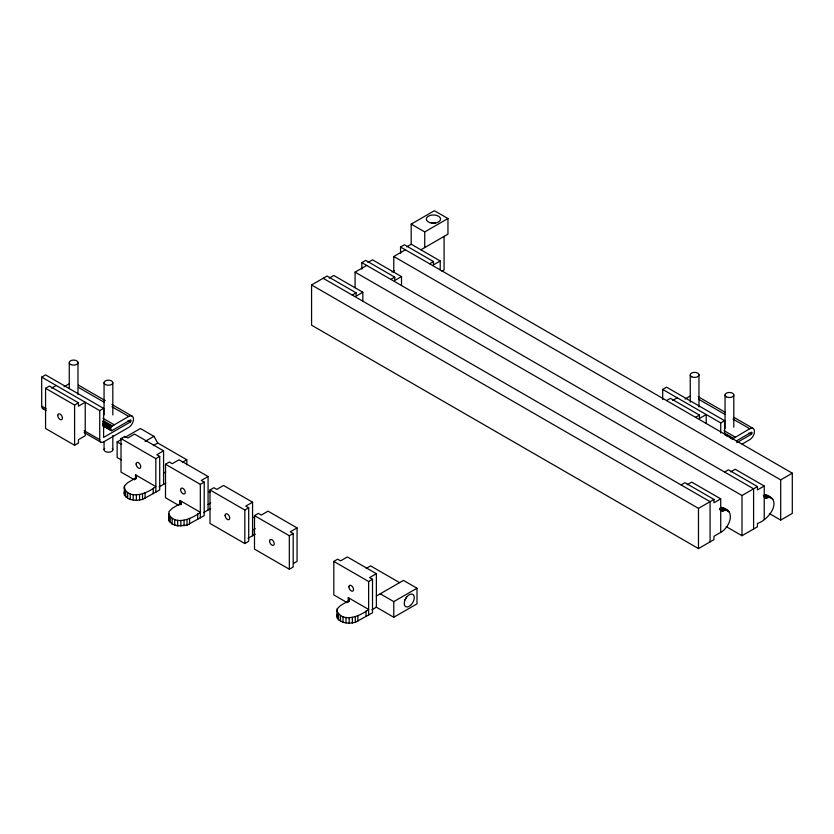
<?xml version="1.0" encoding="UTF-8"?>
<svg xmlns="http://www.w3.org/2000/svg" width="834" height="834" viewBox="0 0 834 834"><rect width="100%" height="100%" fill="white"/><g stroke="black" fill="none" stroke-linecap="round" stroke-linejoin="round"><path stroke-width="1.25" d="M43.639 408.921A5.473 3.159 -60 0 1 41.7 406.168L41.7 377.124L45.568 374.893L103.604 408.399L103.604 437.443L130.208 422.077A1.23 0.709 -60 0 0 131.074 420.576A1.23 0.709 -60 0 0 130.208 420.075L112.309 430.407C109.306 431.616 110.369 426.549 112.309 425.934L128.759 416.437A6.703 3.868 -60 0 1 133.492 419.179A6.703 3.868 -60 0 1 128.759 427.383L103.604 441.905A5.473 3.159 -60 0 1 99.736 439.674L84.14 430.667M163.579 484.346L163.579 450.84L156.802 454.749L159.711 456.427L159.711 489.933L142.531 499.483L136.369 500.431L130.219 499.483L127.665 498.346L124.475 495.167L124.475 485.899L127.665 482.719L136.057 477.757L136.567 476.266L135.504 474.838L135.504 479.31M124.058 493.321L124.475 491.487M208.073 510.033L208.073 476.527L201.296 480.436L204.205 482.115L204.205 515.62L187.024 525.17L177.673 525.879L172.158 524.044L168.968 520.854L168.968 511.586L172.158 508.406L180.551 503.444L181.061 501.953L179.998 500.525L179.998 503.882M168.551 519.009L168.968 517.174M371.86 609.81L376.374 607.204L376.374 573.698L369.608 577.608L372.506 579.286L372.506 612.792L355.326 622.341L349.165 623.29L343.014 622.341L338.51 619.735L337.28 618.025L337.28 608.757L340.46 605.578L348.852 600.616L349.373 599.125L348.299 597.697L348.299 602.169M336.853 616.18L337.28 614.345M742.083 444.095L749.745 439.674A6.703 3.868 -60 0 0 754.478 431.459A6.703 3.868 -60 0 0 749.745 428.728L732.325 439.08L730.094 437.787M726.195 526.598L741.989 535.72L757.46 526.786L757.46 523.429C768.958 519.989 783.97 499.17 764.83 494.541L772.857 499.18M45.568 388.3L49.435 386.059L78.459 402.812L78.459 406.168L85.224 402.259L85.224 435.765L78.459 439.674L78.459 443.021L74.591 445.262L45.568 428.499L45.568 388.3L74.591 405.053L78.459 402.812M51.698 388.112L56.212 385.506M64.02 386.799L69.597 383.577M411.193 244.539L411.193 224.117L434.41 210.71L447.952 218.529L447.952 234.166L420.868 249.804M720.722 532.373L713.956 536.283L713.956 539.64L698.475 548.574L311.572 325.187L311.572 284.978L327.043 276.044L356.066 292.797L356.066 296.153L362.832 292.244L362.832 301.262M41.7 377.124L99.736 410.63L103.604 408.399M329.305 278.097L333.819 275.491L362.832 292.244M361.852 269.121L361.852 262.637L365.719 260.406L394.743 277.159L394.743 280.505L401.508 276.596L401.508 285.614M367.982 262.449L372.496 259.843L401.508 276.596M355.086 287.699L355.086 272.134L366.689 265.431M411.193 224.117L424.735 231.925L447.952 218.529M400.56 253.494L400.56 247.01L404.427 244.779L433.44 261.532L433.44 264.878L440.216 260.969L440.216 269.987M406.679 246.822L411.193 244.216L440.216 260.969M393.784 272.061L393.784 256.497L405.397 249.804M352.198 295.038L356.066 292.797M392.032 272.009L394.242 270.727M390.865 279.39L394.743 277.159M134.493 479.842L121.013 472.065L121.013 438.559L124.881 436.318L127.79 437.996L134.555 434.087L163.579 450.84M121.566 460.097L117.146 457.543L117.146 441.905L122.671 438.715M124.881 437.443L140.362 428.499L153.904 436.318L157.772 443.021L186.795 459.774L186.795 464.736M429.573 263.763L433.44 261.532M145.064 441.426L153.904 436.318M441.874 271.186L444.084 269.903L444.084 236.397M153.352 445.575L157.772 443.021M121.013 438.559L155.833 458.658L159.711 456.427M178.987 505.529L165.507 497.752L165.507 464.246L169.375 462.015L172.284 463.683L179.049 459.774L208.073 476.527M163.579 473.18L165.789 471.898M182.365 462.328L186.795 459.774M124.058 487.744C129.687 500.681 147.743 493.186 155.833 486.587L135.504 474.838M159.065 486.952L165.789 483.074M165.507 464.246L200.327 484.346L204.205 482.115M252.566 502.214L245.79 506.123L248.699 507.802L248.699 541.308L244.831 543.549L210.001 523.439L210.001 489.933L213.869 487.702L216.777 489.37L223.543 485.461L252.566 502.214L252.566 535.73L252.587 530.153L255.204 528.641M208.073 504.455L210.689 502.944M168.551 513.431C174.181 526.369 192.237 518.884 200.327 512.274L179.998 500.525M203.559 512.639L210.689 508.521M210.001 489.933L244.831 510.033L248.699 507.802M297.06 527.912L290.284 531.821L293.193 533.489L293.193 566.995L289.325 569.236L254.495 549.126L254.495 515.62L258.373 513.39L261.271 515.068L268.037 511.159L297.06 527.912L297.06 561.418L293.672 563.367M248.052 538.337L255.204 534.229M254.495 515.62L289.325 535.73L293.193 533.489M347.298 602.701L333.819 594.923L333.819 561.418L337.687 559.176L340.585 560.855L347.361 556.945L376.374 573.698M662.686 399.517L662.686 389.415L666.554 387.174L724.59 420.68L724.59 434.577L727.863 436.505M366.147 568.434L370.567 565.879L399.59 582.632M666.554 400.581L670.421 398.35L699.445 415.103L699.445 418.449L706.21 414.54L706.21 423.568M672.684 400.393L677.198 397.787M333.819 561.418L368.638 581.517L372.506 579.286M685.006 399.09L690.583 395.869M376.374 596.039L403.458 580.401L417 588.22L417 603.858L393.784 617.264L376.103 607.048M695.577 417.334L699.445 415.103M336.853 610.603C342.493 623.54 360.538 616.045 368.638 609.446L348.299 597.697M380.241 593.808L393.784 601.627L417 588.22M662.686 389.415L720.722 422.921L724.59 420.68M736.297 440.957L751.194 432.356A1.23 0.709 -60 0 1 752.059 432.856A1.23 0.709 -60 0 1 751.194 434.368L736.787 442.687M681.065 484.908L684.933 482.678L713.956 499.43L713.956 502.777L720.722 498.868L720.722 532.405C729.906 527.224 736.495 509.897 721.316 507.395L727.957 510.752M687.195 484.721L691.709 482.115L720.722 498.868M724.579 472.054L728.447 469.823L757.46 486.576L757.46 489.923L764.236 486.013L764.236 519.551M730.699 471.867L735.213 469.261L764.236 486.013M311.572 284.978L698.475 508.365L713.956 499.43M355.086 272.134L741.989 495.511L757.46 486.576M393.784 256.497L780.697 479.884L792.3 473.18L792.3 513.39L780.697 520.093L769.417 513.577M719.732 509.626L722.265 510.929L726.153 510.189M764.236 496.063C764.705 500.212 769.386 495.928 771.471 497.898M208.51 491.528L210.21 492.289M253.025 517.236L254.724 517.987M698.298 396.765L725.08 412.225M734.014 417.386L752.987 428.342M698.402 399.09L725.184 414.55M733.003 419.064L749.745 428.728M748.963 433.075L751.194 434.368M724.068 430.657L735.234 437.099M724.371 433.065L733.294 438.225M723.87 433.43L732.794 438.59M400.56 247.01L792.3 473.18M724.746 434.305L732.554 438.82M361.852 262.637L753.592 488.807L753.592 529.017M763.704 495.313L767.572 497.544M763.36 495.448L767.238 497.689M763.954 496.199L766.853 497.877M763.579 496.334L766.488 498.002M764.184 496.96L766.123 498.075M726.445 510.356L729.343 512.034M323.175 278.285L710.078 501.661L710.078 541.871M720.19 508.167L724.058 510.398M719.857 508.302L723.724 510.544M720.44 509.053L723.339 510.731M720.065 509.188L722.974 510.856M719.711 509.251L722.609 510.929M78.427 385.12L105.209 400.591M111.912 404.448L132.001 416.051M78.532 387.445L104.198 402.269M112.017 406.773L128.759 416.437M127.977 420.795L130.208 422.077M103.082 418.376L114.248 424.819M103.385 420.784L112.309 425.934M102.884 421.149L111.808 426.299M102.645 421.378L111.568 426.528M103.531 422.285L111.339 426.789M103.322 422.567L111.13 427.081M103.135 422.869L110.943 427.383M102.968 423.182L110.776 427.696M102.822 423.505L110.63 428.019M102.707 423.839L110.526 428.342M102.634 424.162L110.442 428.666M102.561 424.777L110.38 429.281M102.634 425.319L111.808 430.615M102.645 425.507L111.568 430.657M102.822 425.747L111.339 430.657M117.146 441.905L121.66 444.512M41.7 406.168L46.183 408.754M42.836 408.67L46.183 410.599M84.13 432.512L100.872 442.176M721.671 510.742L720.722 508.917M723.12 507.958L724.506 509.24M780.697 479.884L780.697 520.093M741.989 495.511L741.989 535.72M733.805 394.993L733.805 427.216M725.048 394.993L725.048 428.499M720.722 422.921L720.722 433.023M698.965 374.674L698.965 406.898M698.475 508.365L698.475 548.574M690.25 375.112L690.25 402.176M424.735 231.925L424.735 247.562M393.784 601.627L393.784 617.264M368.638 581.517L368.638 615.023M366.022 610.957L366.022 616.534M357.869 615.628L357.869 621.205M355.326 616.753L355.326 622.341M352.355 617.462L352.355 623.05M349.373 599.125L349.373 601.356M349.269 598.812L349.269 601.053M349.092 598.52L349.092 600.761M349.165 617.702L349.165 623.29M348.852 598.249L348.852 601.595M348.56 597.988L348.56 601.335M345.985 617.462L345.985 623.05M343.014 616.753L343.014 622.341M340.46 615.628L340.46 621.205M338.51 614.158L338.51 619.735M337.28 608.757L337.28 618.025M289.325 535.73L289.325 569.236M244.831 510.033L244.831 543.549M200.327 484.346L200.327 517.851M197.71 513.786L197.71 519.363M189.568 518.456L189.568 524.044M187.024 519.582L187.024 525.17M184.053 520.291L184.053 525.879M181.061 501.953L181.103 504.497M180.957 501.651L180.957 503.882M180.863 520.541L180.863 526.118M180.79 501.349L180.79 504.706M180.551 501.078L180.551 504.424M180.248 500.817L180.248 504.174M177.673 520.291L177.673 525.879M174.713 519.582L174.713 525.17M172.158 518.456L172.158 524.044M170.199 516.986L170.199 522.564M168.968 515.266L168.968 520.854M155.833 458.658L155.833 492.164M153.216 488.099L153.216 493.676M145.074 492.769L145.074 498.346M142.531 493.895L142.531 499.483M139.559 494.604L139.559 500.192M136.369 494.843L136.369 500.431M136.296 475.661L136.296 477.903M136.057 475.39L136.057 478.737M135.754 475.13L135.754 478.476M133.179 494.604L133.179 500.192M130.219 493.895L130.219 499.483M127.665 492.769L127.665 498.346M125.705 491.299L125.705 496.876M124.475 485.899L124.475 495.167M112.819 382.712A4.378 2.523 0 0 1 106.252 384.901A4.378 2.523 0 0 1 106.252 380.523A4.378 2.523 0 0 1 112.819 382.712L112.819 414.925M112.819 435.546L112.819 449.724M104.062 382.712L104.062 414.925M104.062 441.989L104.062 449.724M99.736 410.63L99.736 439.674M77.979 362.394L77.979 394.607M74.591 405.053L74.591 445.262M69.264 362.821L69.264 388.602M406.658 596.873A7.11 4.107 -60 0 1 404.813 600.063M431.605 223.158A7.11 4.107 0 0 1 435.285 223.158M112.236 448.463A4.378 2.523 0 0 1 108.441 452.257A4.378 2.523 0 0 1 104.646 448.463M410.568 605.359A7.11 4.107 -60 0 0 412.82 594.35A7.11 4.107 -60 0 0 404.407 601.804A7.11 4.107 -60 0 0 410.568 605.359M348.904 586.875A3.284 1.897 60 0 0 352.386 591.212A3.284 1.897 60 0 0 352.386 586.573A3.284 1.897 60 0 0 348.904 586.875M691.782 376.822A4.378 2.523 0 0 0 698.913 375.331A4.378 2.523 0 0 0 693.117 372.517A4.378 2.523 0 0 0 691.782 376.822M726.331 396.786A4.378 2.523 0 0 0 733.659 395.65A4.378 2.523 0 0 0 728.291 392.553A4.378 2.523 0 0 0 726.331 396.786M429.885 222.647A7.11 4.107 0 0 0 440.56 219.081A7.11 4.107 0 0 0 429.885 215.526A7.11 4.107 0 0 0 429.885 222.647M57.755 415.436A3.284 1.897 60 0 0 61.236 419.773A3.284 1.897 60 0 0 61.236 415.123A3.284 1.897 60 0 0 57.755 415.436M70.796 364.541A4.378 2.523 0 0 0 77.927 363.051A4.378 2.523 0 0 0 72.131 360.225A4.378 2.523 0 0 0 70.796 364.541M269.591 541.089A3.284 1.897 60 0 0 273.072 545.415A3.284 1.897 60 0 0 273.072 540.776A3.284 1.897 60 0 0 269.591 541.089M136.109 464.017A3.284 1.897 60 0 0 139.591 468.354A3.284 1.897 60 0 0 139.591 463.714A3.284 1.897 60 0 0 136.109 464.017M180.603 489.714A3.284 1.897 60 0 0 184.085 494.041A3.284 1.897 60 0 0 184.085 489.402A3.284 1.897 60 0 0 180.603 489.714M225.097 515.402A3.284 1.897 60 0 0 228.579 519.728A3.284 1.897 60 0 0 228.579 515.089A3.284 1.897 60 0 0 225.097 515.402"/></g></svg>
